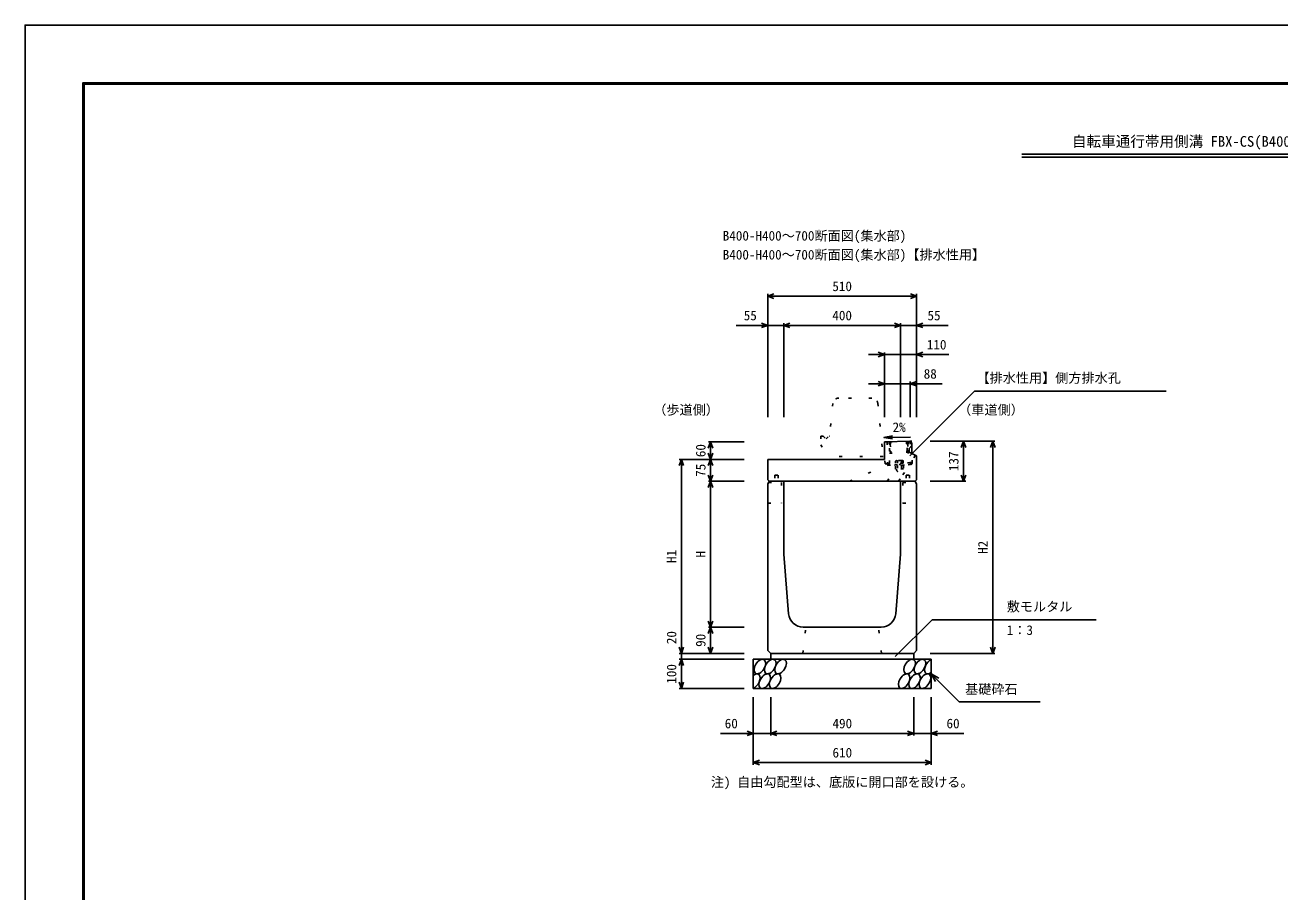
# Model space of a CAD drawing. Units: millimetres, scale not verified. Extents: x -12600 to 12600, y -5940 to 5940.
# Drawn here: x -12600 to -8300, y -2970 to 0 of the extents above; entities that cross this region are included whole.
import ezdxf
from ezdxf.enums import TextEntityAlignment as Align

# ---------------------------------------------------------------- set-up
doc = ezdxf.new("R2010")
doc.units = ezdxf.units.MM
doc.header["$LTSCALE"] = 40
doc.linetypes.add('DOTTED', pattern=[1.75, 0.25, -1.5])
for name, color, linetype, lineweight in [('0-0_DIM', 7, 'Continuous', 25), ('0-1_Defpoints', 5, 'Continuous', 25), ('0-2_HATCH', 6, 'Continuous', 25), ('0-5_OUTLINE', 3, 'Continuous', 25), ('0-6_OUTLINE2', 4, 'DOTTED', 25), ('0-7_TXT', 7, 'Continuous', 25), ('0-8_WAKU', 3, 'Continuous', 25)]:
    doc.layers.add(name, color=color, linetype=linetype, lineweight=lineweight)
doc.styles.add('ＭＳ ゴシック', font='')
doc.styles.get('ＭＳ ゴシック').set_extended_font_data('MS Gothic')

msp = doc.modelspace()

# ---------------------------------------------------------------- linework, layer by layer
at = {"layer": '0-0_DIM'}
for p, q in [((-10055, -921.3), (-10055, -1342.94)), ((-9545, -928.8), (-10055, -928.8)), ((-9545, -921.3), (-9545, -1342.94)), ((-10163.38, -1028.8), (-10055, -1028.8)), ((-10000, -1028.8), (-10055, -1028.8)), ((-10000, -1021.3), (-10000, -1342.94)), ((-10000, -1028.8), (-9600, -1028.8)), ((-9600, -1021.3), (-9600, -1342.94)), ((-9600, -1028.8), (-9545, -1028.8)), ((-9436.62, -1028.8), (-9545, -1028.8)), ((-9710, -1128.8), (-9655, -1128.8)), ((-9655, -1121.3), (-9655, -1342.94)), ((-9545, -1128.8), (-9655, -1128.8)), ((-9545, -1128.8), (-9435, -1128.8)), ((-9710, -1228.8), (-9655, -1228.8)), ((-9567, -1228.8), (-9655, -1228.8)), ((-9567, -1221.3), (-9567, -1342.94)), ((-9567, -1228.8), (-9457, -1228.8)), ((-9568.17, -1476.24), (-9346.03, -1254.1)), ((-9346.03, -1254.1), (-8690.13, -1254.1)), ((-10258.5, -1427.94), (-10136, -1427.94)), ((-10251, -1427.94), (-10251, -1487.94)), ((-9276.5, -1425.94), (-9499, -1425.94)), ((-9384, -1425.94), (-9384, -1562.94)), ((-9284, -1425.94), (-9284, -2152.94)), ((-10358.5, -1487.94), (-10136, -1487.94)), ((-10351, -1487.94), (-10351, -2152.94)), ((-10251, -1562.94), (-10251, -1487.94)), ((-10258.5, -1562.94), (-10136, -1562.94)), ((-10251, -1562.94), (-10251, -2062.94)), ((-9376.5, -1562.94), (-9499, -1562.94)), ((-10258.5, -2062.94), (-10136, -2062.94)), ((-10251, -2062.94), (-10251, -2152.94)), ((-9617.89, -2163.75), (-9491.66, -2037.52)), ((-9491.66, -2037.52), (-8930.19, -2037.52)), ((-10358.5, -2152.94), (-10136, -2152.94)), ((-10358.5, -2172.94), (-10136, -2172.94)), ((-10351, -2152.94), (-10351, -2172.94)), ((-10351, -2172.94), (-10351, -2272.94)), ((-9276.5, -2152.94), (-9499, -2152.94)), ((-9495, -2222.94), (-9399.24, -2318.7)), ((-9495, -2222.94), (-9469.02, -2237.94)), ((-9495, -2222.94), (-9480, -2248.92)), ((-10358.5, -2272.94), (-10136, -2272.94)), ((-10105, -2534.31), (-10105, -2302.94)), ((-10045, -2434.31), (-10045, -2302.94)), ((-9555, -2434.31), (-9555, -2302.94)), ((-9495, -2534.31), (-9495, -2302.94)), ((-9399.24, -2318.7), (-9121.69, -2318.7)), ((-10105, -2426.81), (-10216.79, -2426.81)), ((-10105, -2426.81), (-10045, -2426.81)), ((-10045, -2426.81), (-9555, -2426.81)), ((-9495, -2426.81), (-9555, -2426.81)), ((-9495, -2426.81), (-9383.21, -2426.81)), ((-10105, -2526.81), (-9495, -2526.81))]:
    msp.add_line(p, q, dxfattribs=at)
for points in [[(-10033.86, -936.5), (-10055, -928.8), (-10033.86, -921.11)], [(-9566.14, -921.11), (-9545, -928.8), (-9566.14, -936.5)], [(-10076.14, -1021.11), (-10055, -1028.8), (-10076.14, -1036.5)], [(-9978.86, -1036.5), (-10000, -1028.8), (-9978.86, -1021.11)], [(-9621.14, -1021.11), (-9600, -1028.8), (-9621.14, -1036.5)], [(-9523.86, -1021.11), (-9545, -1028.8), (-9523.86, -1036.5)], [(-9676.14, -1121.11), (-9655, -1128.8), (-9676.14, -1136.5)], [(-9523.86, -1121.11), (-9545, -1128.8), (-9523.86, -1136.5)], [(-9676.14, -1221.11), (-9655, -1228.8), (-9676.14, -1236.5)], [(-9545.86, -1221.11), (-9567, -1228.8), (-9545.86, -1236.5)], [(-10258.7, -1449.09), (-10251, -1427.94), (-10243.3, -1449.09)], [(-9391.7, -1447.09), (-9384, -1425.94), (-9376.3, -1447.09)], [(-9291.7, -1447.09), (-9284, -1425.94), (-9276.3, -1447.09)], [(-10343.3, -1509.09), (-10351, -1487.94), (-10358.7, -1509.09)], [(-10243.3, -1466.8), (-10251, -1487.94), (-10258.7, -1466.8)], [(-10258.7, -1509.09), (-10251, -1487.94), (-10243.3, -1509.09)], [(-10258.7, -1541.8), (-10251, -1562.94), (-10243.3, -1541.8)], [(-9391.7, -1541.8), (-9384, -1562.94), (-9376.3, -1541.8)], [(-10258.7, -1584.09), (-10251, -1562.94), (-10243.3, -1584.09)], [(-10243.3, -2041.8), (-10251, -2062.94), (-10258.7, -2041.8)], [(-10258.7, -2084.09), (-10251, -2062.94), (-10243.3, -2084.09)], [(-10343.3, -2131.8), (-10351, -2152.94), (-10358.7, -2131.8)], [(-10243.3, -2131.8), (-10251, -2152.94), (-10258.7, -2131.8)], [(-9291.7, -2131.8), (-9284, -2152.94), (-9276.3, -2131.8)], [(-10343.3, -2194.09), (-10351, -2172.94), (-10358.7, -2194.09)], [(-10343.3, -2251.8), (-10351, -2272.94), (-10358.7, -2251.8)], [(-10126.14, -2419.11), (-10105, -2426.81), (-10126.14, -2434.5)], [(-10023.86, -2434.5), (-10045, -2426.81), (-10023.86, -2419.11)], [(-9576.14, -2419.11), (-9555, -2426.81), (-9576.14, -2434.5)], [(-9473.86, -2419.11), (-9495, -2426.81), (-9473.86, -2434.5)], [(-10083.86, -2534.5), (-10105, -2526.81), (-10083.86, -2519.11)], [(-9516.14, -2519.11), (-9495, -2526.81), (-9516.14, -2534.5)]]:
    msp.add_lwpolyline(points, dxfattribs=at)
at = {"layer": '0-1_Defpoints'}
msp.add_lwpolyline([(-12600, -5940), (-4200, -5940), (-4200, 0), (-12600, 0)], close=True, dxfattribs=at)
at = {"layer": '0-2_HATCH', "linetype": 'DOTTED'}
for p, q in [((-9637.68, -1501.6), (-9638.54, -1459.6)), ((-9573.56, -1458.27), (-9572.69, -1500.26)), ((-9566.07, -1506.12), (-9567.72, -1426.14)), ((-9644.16, -1502.73), (-9653.16, -1502.91)), ((-9566.2, -1500.12), (-9644.18, -1501.73)), ((-9638.4, -1466.6), (-9573.41, -1465.27)), ((-9614.5, -1491.74), (-9616.96, -1493.67)), ((-9616.81, -1501.17), (-9616.96, -1493.67)), ((-9590.57, -1500.63), (-9616.81, -1501.17)), ((-9616.57, -1493.32), (-9614.5, -1491.74)), ((-9593.26, -1491.3), (-9614.5, -1491.74)), ((-9610.56, -1501.04), (-9610.72, -1493.54)), ((-9596.81, -1500.75), (-9596.97, -1493.26)), ((-9591.13, -1492.79), (-9593.26, -1491.3)), ((-9590.57, -1500.63), (-9590.72, -1493.13)), ((-9566.18, -1501.12), (-9560.18, -1501)), ((-9560.18, -1501), (-9560.86, -1467.76)), ((-9620.06, -1507.23), (-9587.07, -1506.56)), ((-9617.13, -1521.18), (-9617.39, -1508.68)), ((-9589.42, -1520.61), (-9617.13, -1521.18)), ((-9610.46, -1508.54), (-9610.2, -1521.03)), ((-9596.61, -1508.25), (-9596.35, -1520.75)), ((-9589.68, -1508.11), (-9589.42, -1520.61)), ((-9587.07, -1506.56), (-9587.04, -1508.06))]:
    msp.add_line(p, q, dxfattribs=at)
at = {"layer": '0-2_HATCH'}
msp.add_line((-9561.4, -1441.39), (-9560.86, -1467.76), dxfattribs=at)
at = {"layer": '0-2_HATCH', "linetype": 'DOTTED'}
for points in [[(-9653.16, -1502.91), (-9654.7, -1427.93), (-9645.7, -1427.74)], [(-9645.7, -1427.74), (-9644.06, -1507.73), (-9566.07, -1506.12)], [(-9638.54, -1459.6), (-9637.54, -1459.58), (-9638.04, -1435.59), (-9639.04, -1435.61), (-9639.18, -1428.61), (-9574.2, -1427.27)], [(-9634.18, -1428.51), (-9634.04, -1435.51), (-9635.04, -1435.53), (-9634.55, -1459.52), (-9633.55, -1459.5), (-9633.4, -1466.5)], [(-9578.41, -1465.37), (-9578.56, -1458.37), (-9577.56, -1458.35), (-9578.05, -1434.35), (-9579.05, -1434.38), (-9579.19, -1427.38)], [(-9574.2, -1427.27), (-9574.05, -1434.27), (-9575.05, -1434.29), (-9574.56, -1458.29), (-9573.56, -1458.27)], [(-9561.4, -1441.39), (-9561.72, -1426.02), (-9567.72, -1426.14)], [(-9587.04, -1508.06), (-9620.03, -1508.73), (-9620.06, -1507.23)]]:
    msp.add_lwpolyline(points, dxfattribs=at)
for centre, radius, start, end in [((-9613.77, -1496.88), 4.53, 47.57461, 134.78335), ((-9603.47, -1511.68), 19.53, 70.56972, 111.78823), ((-9593.78, -1496.47), 4.53, 47.57461, 134.78335), ((-9603.28, -1520.89), 11, 181.1783, 1.1783)]:
    msp.add_arc(centre, radius, start, end, dxfattribs=at)
at = {"layer": '0-2_HATCH'}
for centre in [(-10082.11, -2197.94), (-10046.63, -2197.94), (-10011.16, -2197.94), (-9568.95, -2197.94), (-9533.48, -2197.94), (-10065.23, -2247.94), (-10029.75, -2247.94), (-9587.55, -2247.94), (-9552.07, -2247.94), (-9516.59, -2247.94)]:
    msp.add_ellipse(centre, major_axis=(14.54, 23.54), ratio=0.5792, dxfattribs=at)
for centre, start_param, end_param in [((-9498, -2197.94), 0.6666252, 4.1103269), ((-10100.7, -2247.94), 3.7419964, 7.318141)]:
    msp.add_ellipse(centre, major_axis=(14.54, 23.54), ratio=0.5792, start_param=start_param, end_param=end_param, dxfattribs=at)
at = {"layer": '0-5_OUTLINE', "linetype": 'DOTTED'}
for p, q in [((-9698.1, -1277.94), (-9811.9, -1277.94)), ((-9831.81, -1295.99), (-9843, -1407.94)), ((-9678.2, -1295.95), (-9660, -1477.94)), ((-9873, -1407.94), (-9873, -1437.94)), ((-9873, -1407.94), (-9865, -1407.94)), ((-9873, -1437.94), (-9850, -1477.94)), ((-9660, -1477.94), (-9850, -1477.94))]:
    msp.add_line(p, q, dxfattribs=at)
at = {"layer": '0-5_OUTLINE'}
for p, q in [((-9655, -1427.94), (-9567, -1426.13)), ((-9655, -1487.94), (-9655, -1427.94)), ((-9567, -1426.13), (-9561, -1432)), ((-9561, -1432), (-9561, -1440.94)), ((-10055, -1557.94), (-10055, -1487.94)), ((-10055, -1487.94), (-9655, -1487.94)), ((-9545, -1476), (-9570, -1463)), ((-9545, -1476), (-9545, -1557.94)), ((-10055, -1557.94), (-10050, -1562.94)), ((-10055, -1572.94), (-10050, -1562.94)), ((-10055, -2142.94), (-10055, -1572.94)), ((-10050, -1562.94), (-9550, -1562.94)), ((-9600, -1562.94), (-9600, -1812.94)), ((-9550, -1562.94), (-9545, -1557.94)), ((-9545, -1572.94), (-9550, -1562.94)), ((-9545, -2142.94), (-9545, -1572.94)), ((-9600, -1812.94), (-9616.32, -2016.93)), ((-9933.84, -2062.94), (-9666.16, -2062.94)), ((-10055, -2142.94), (-10045, -2152.94)), ((-9555, -2152.94), (-9545, -2142.94)), ((-10105, -2172.94), (-9495, -2172.94)), ((-10105, -2272.94), (-10105, -2172.94)), ((-9555, -2152.94), (-10045, -2152.94)), ((-10045, -2152.94), (-10045, -2172.94)), ((-9555, -2152.94), (-9555, -2172.94)), ((-9495, -2272.94), (-9495, -2172.94)), ((-10105, -2272.94), (-9495, -2272.94))]:
    msp.add_line(p, q, dxfattribs=at)
at = {"layer": '0-5_OUTLINE', "linetype": 'DOTTED'}
msp.add_lwpolyline([(-9865, -1407.94), (-9855, -1417.94), (-9845, -1407.94), (-9843, -1407.94)], dxfattribs=at)
at = {"layer": '0-5_OUTLINE'}
for points in [[(-9561, -1440.94), (-9570, -1450.94), (-9570, -1463)], [(-10000, -1562.94), (-10000, -1812.94), (-9983.68, -2016.93)]]:
    msp.add_lwpolyline(points, dxfattribs=at)
at = {"layer": '0-5_OUTLINE', "linetype": 'DOTTED'}
for centre, start, end in [((-9811.9, -1297.94), 90, 174.40835), ((-9698.1, -1297.94), 4.08463, 90)]:
    msp.add_arc(centre, 20, start, end, dxfattribs=at)
at = {"layer": '0-5_OUTLINE'}
for centre, start, end in [((-9933.84, -2012.94), 184.57392, 270), ((-9666.16, -2012.94), 270, 355.42608)]:
    msp.add_arc(centre, 50, start, end, dxfattribs=at)
at = {"layer": '0-6_OUTLINE2'}
for p, q in [((-9646.21, -1562.94), (-9570, -1463)), ((-9607.2, -1562.94), (-9560.19, -1501)), ((-9548.67, -1474.1), (-9605.81, -1562.94)), ((-10031, -1542.44), (-10019, -1542.44)), ((-10031, -1542.44), (-10031, -1567.44)), ((-10019, -1542.44), (-10019, -1567.44)), ((-9775.43, -1562.94), (-9644.06, -1507.73)), ((-9581, -1542.44), (-9569, -1542.44)), ((-9581, -1542.44), (-9581, -1567.44)), ((-9569, -1542.44), (-9569, -1567.44)), ((-10052.25, -1567.44), (-10008, -1567.44)), ((-10008, -1567.44), (-10008, -1637.94)), ((-9592, -1567.44), (-9592, -1637.94)), ((-9592, -1567.44), (-9547.75, -1567.44)), ((-10055, -1637.94), (-10008, -1637.94)), ((-9592, -1637.94), (-9545, -1637.94)), ((-9935, -2152.94), (-9925, -2062.94)), ((-9665, -2152.94), (-9675, -2062.94))]:
    msp.add_line(p, q, dxfattribs=at)
at = {"layer": '0-7_TXT'}
for p, q in [((-9184.18, -442.8), (-7615.82, -442.8)), ((-9184.18, -452.4), (-7615.82, -452.4)), ((-9656.83, -1413.5), (-9627.19, -1418.15))]:
    msp.add_line(p, q, dxfattribs=at)
msp.add_lwpolyline([(-9566.41, -1411.78), (-9656.83, -1413.5), (-9627.39, -1407.73)], dxfattribs=at)
at = {"layer": '0-8_WAKU', "lineweight": 50}
msp.add_lwpolyline([(-12400, -5740), (-4400, -5740), (-4400, -200), (-12400, -200)], close=True, dxfattribs=at)

# ---------------------------------------------------------------- texts
at = {"layer": '0-0_DIM', "style": 'ＭＳ ゴシック'}
for s, p in [('510', (-9833.75, -921.3)), ('55', (-10137.34, -1021.3)), ('400', (-9833.75, -1021.3)), ('55', (-9507.66, -1021.3)), ('110', (-9509.93, -1121.3)), ('88', (-9520.68, -1221.3)), ('【排水性用】側方排水孔', (-9339.84, -1235.36)), ('（歩道側）', (-10447.39, -1344.65)), ('（車道側）', (-9402.57, -1344.65)), ('敷モルタル', (-9236.06, -2018.78)), ('1：3', (-9236.06, -2099.47)), ('基礎砕石', (-9378.68, -2301.53)), ('60', (-10202.5, -2419.31)), ('490', (-9833.22, -2419.31)), ('60', (-9442.5, -2419.31)), ('610', (-9833.22, -2519.31))]:
    msp.add_text(s, height=32.99, dxfattribs=at).set_placement(p, align=Align.BOTTOM_LEFT)
for s, p in [('60', (-10258.5, -1480.44)), ('137', (-9391.5, -1528.19)), ('75', (-10258.5, -1547.94)), ('H1', (-10358.5, -1842.94)), ('H', (-10258.5, -1824.19)), ('H2', (-9291.5, -1811.94)), ('20', (-10358.5, -2121.13)), ('90', (-10258.5, -2130.44)), ('100', (-10358.5, -2256.69))]:
    msp.add_text(s, height=32.99, rotation=90, dxfattribs=at).set_placement(p, align=Align.BOTTOM_LEFT)
at = {"layer": '0-7_TXT', "style": 'ＭＳ ゴシック'}
for s, height, p in [('自転車通行帯用側溝 FBX-CS(B400自由勾配型・集水部)', 36.66, (-9012.5, -427.8)), ('B400-H400～700断面図(集水部)', 32.99, (-10209.34, -748.2)), ('B400-H400～700断面図(集水部)【排水性用】', 32.99, (-10209.34, -813.07)), ('2%', 32.99, (-9627.26, -1404.17)), ('注) 自由勾配型は、底版に開口部を設ける。', 32.99, (-10250, -2620))]:
    msp.add_text(s, height=height, dxfattribs=at).set_placement(p, align=Align.BOTTOM_LEFT)

doc.saveas('drawing.dxf')
